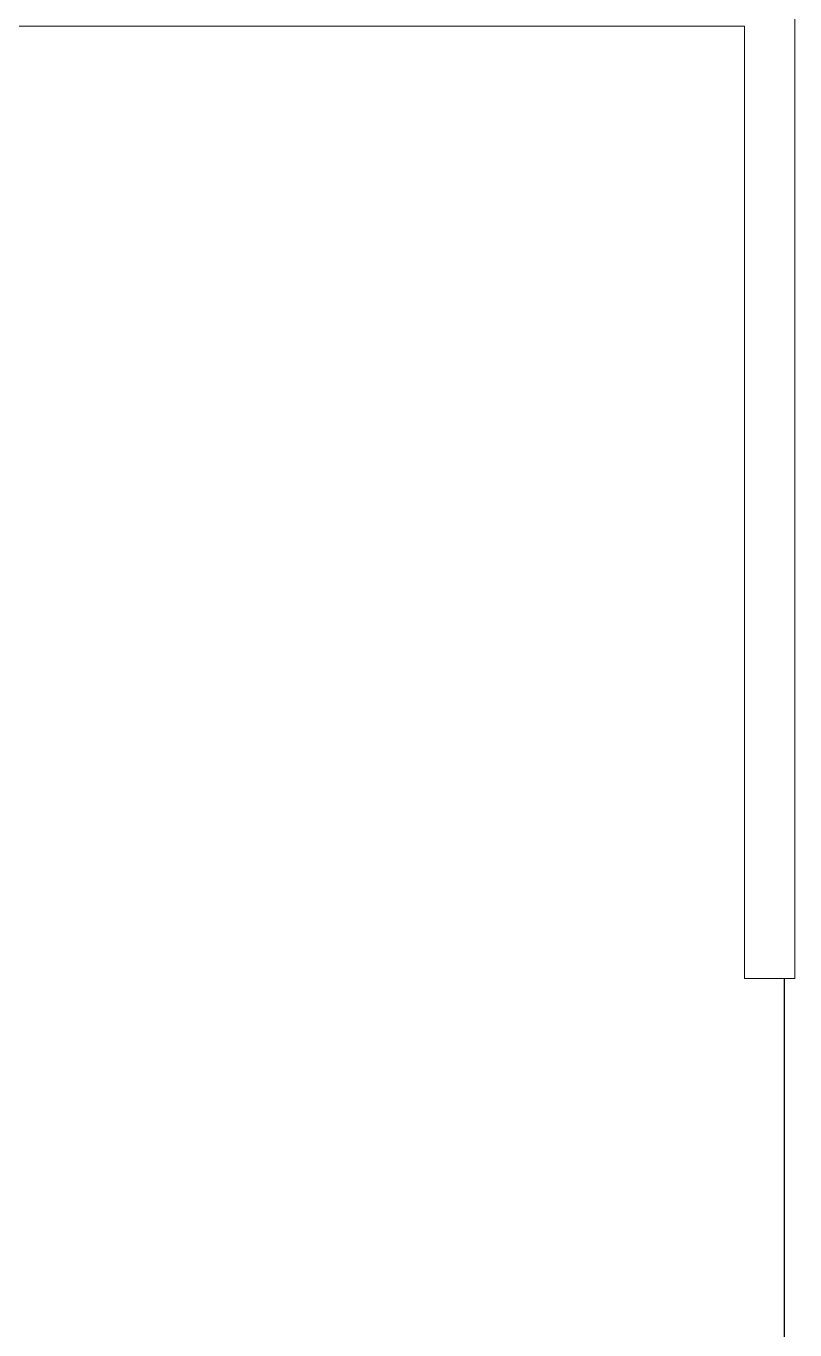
# Model space of a CAD drawing. Header units: inches. Extents: x 416 to 2283, y -56 to 1824.
# Drawn here: x 1753.5 to 1799.1, y 757.1 to 834.5 of the extents above; entities that cross this region are included whole.
import ezdxf

# ---------------------------------------------------------------- set-up
doc = ezdxf.new("R2010")
doc.units = ezdxf.units.IN
doc.header["$MEASUREMENT"] = 0
doc.layers.add('A-GLAZ', color=151, linetype='Continuous', lineweight=13)
doc.layers.add('I-WALL', color=2, linetype='Continuous', lineweight=13)

# ---------------------------------------------------------------- blocks, each defined once
blk = doc.blocks.new('Frameless opening with glazing - 24_ x 84_-7275717-Level XX  POWER _ SIGNAL')
at = {"layer": 'A-GLAZ', "lineweight": 30}
blk.add_line((-13.5, -0.875), (10.5, -0.875), dxfattribs=at)

msp = doc.modelspace()

# ---------------------------------------------------------------- linework, layer by layer
at = {"layer": 'I-WALL'}
for p, q in [((1799.088, 777.98), (1799.088, 885.48)), ((1671.87, 834.48), (1796.088, 834.48)), ((1796.088, 834.48), (1796.088, 777.98)), ((1796.088, 777.98), (1799.088, 777.98))]:
    msp.add_line(p, q, dxfattribs=at)

# ---------------------------------------------------------------- block references
at = {"layer": 'A-GLAZ', "rotation": 90}
msp.add_blockref('Frameless opening with glazing - 24_ x 84_-7275717-Level XX  POWER _ SIGNAL', (1797.588, 767.48), dxfattribs=at)

doc.saveas('drawing.dxf')
